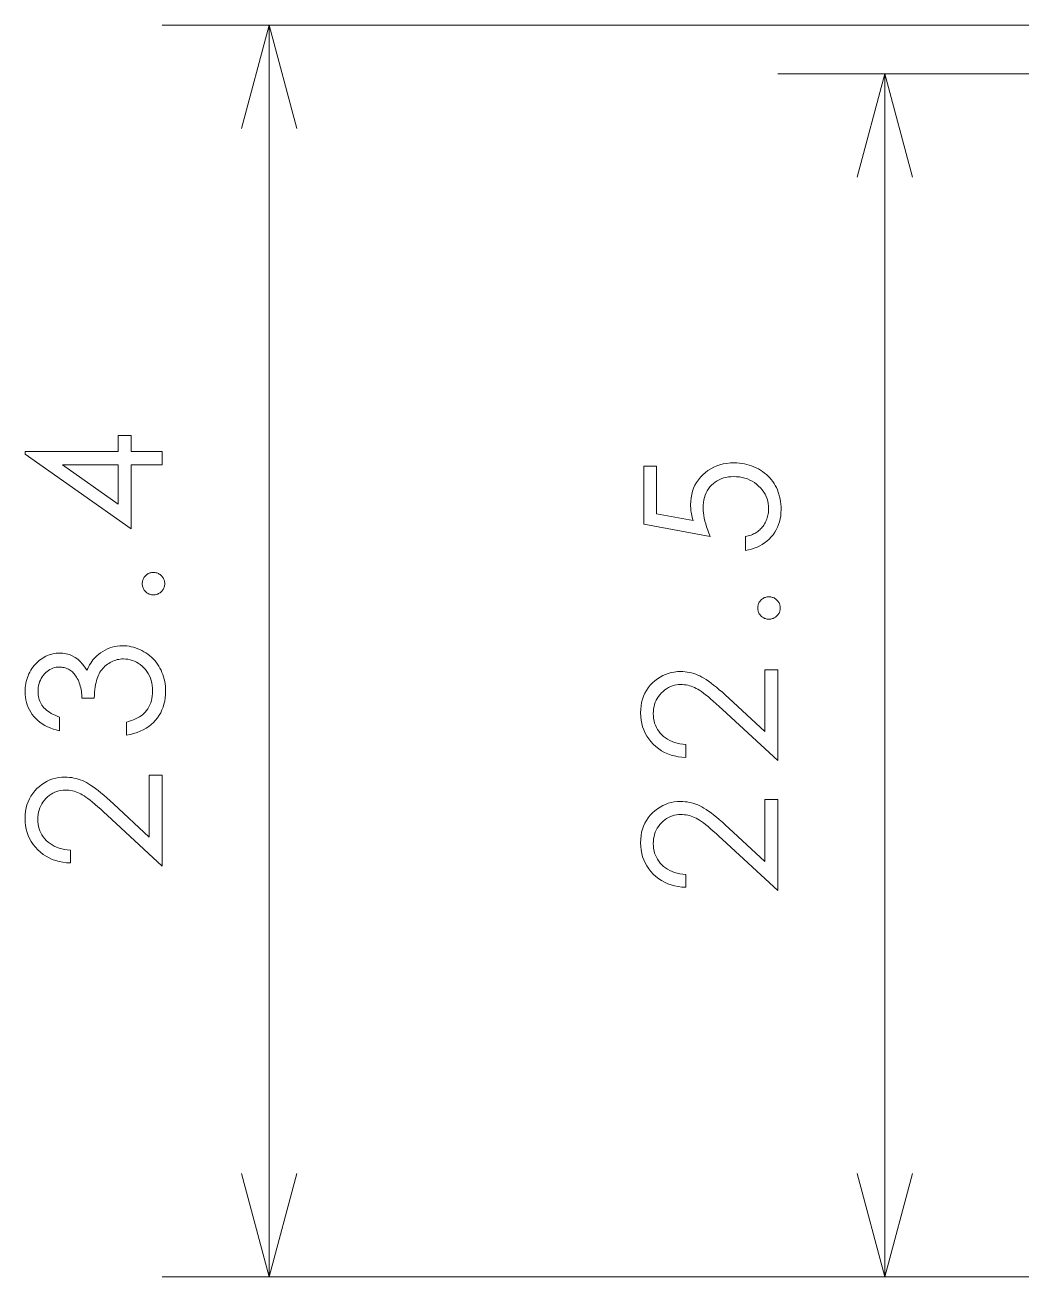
# Model space of a CAD drawing. Extents: x 33 to 237, y 66 to 156.
# Drawn here: x 144.35 to 162.97, y 87.86 to 111.26 of the extents above; entities that cross this region are included whole.
import ezdxf

# ---------------------------------------------------------------- set-up
doc = ezdxf.new("R2010")
doc.units = 0

msp = doc.modelspace()

# ---------------------------------------------------------------- linework, layer by layer
at = {"color": 7, "lineweight": 13}
for p, q in [((193.954025, 111.257645), (146.909515, 111.257645)), ((148.909515, 87.857643), (148.909515, 111.257645)), ((187.315918, 110.347641), (158.410019, 110.347641)), ((160.410019, 87.857643), (160.410019, 110.347641)), ((176.607224, 87.857643), (146.909515, 87.857643)), ((179.235916, 87.857643), (158.410019, 87.857643))]:
    msp.add_line(p, q, dxfattribs=at)
for points in [[(149.427155, 109.32579), (148.909515, 111.257645), (148.391876, 109.32579)], [(160.927658, 108.415794), (160.410019, 110.347641), (159.89238, 108.415794)], [(148.391876, 89.789497), (148.909515, 87.857643), (149.427155, 89.789497)], [(159.89238, 89.789497), (160.410019, 87.857643), (160.927658, 89.789497)]]:
    msp.add_lwpolyline(points, dxfattribs=at)
for points in [[(144.346634, 103.234901), (144.346634, 103.285889), (146.088654, 103.285889), (146.088654, 103.588402), (146.328278, 103.588402), (146.328278, 103.285889), (146.909515, 103.285889), (146.909515, 103.036057), (146.328278, 103.036057), (146.328278, 101.841293)], [(146.088654, 103.036057), (145.046844, 103.036057), (146.088654, 102.300163)], [(155.910019, 103.009338), (156.147949, 103.009338), (156.147949, 102.11879), (156.829468, 101.99472), (156.820419, 102.027031), (156.812332, 102.058693), (156.805191, 102.089706), (156.799011, 102.120079), (156.793777, 102.149803), (156.78949, 102.178886), (156.786163, 102.207314), (156.783783, 102.235107), (156.782349, 102.262245), (156.781876, 102.288742), (156.784164, 102.355865), (156.791016, 102.420593), (156.80246, 102.482918), (156.818451, 102.542854), (156.83902, 102.600388), (156.864166, 102.655533), (156.89389, 102.708275), (156.928177, 102.758629), (156.967041, 102.80658), (157.010468, 102.852135), (157.057465, 102.894272), (157.107025, 102.931976), (157.159164, 102.965248), (157.213867, 102.99408), (157.271133, 103.018478), (157.330963, 103.038437), (157.393356, 103.053963), (157.458328, 103.065048), (157.525848, 103.071701), (157.595947, 103.073921), (157.644836, 103.072784), (157.692886, 103.069366), (157.740143, 103.063675), (157.78656, 103.055702), (157.832184, 103.045456), (157.876984, 103.032928), (157.920959, 103.018127), (157.964142, 103.001045), (158.006485, 102.981689), (158.048019, 102.960052), (158.088196, 102.93647), (158.126434, 102.911278), (158.162766, 102.884468), (158.197174, 102.856041), (158.22966, 102.826004), (158.260223, 102.79435), (158.288879, 102.761078), (158.315598, 102.726196), (158.340393, 102.689697), (158.363281, 102.651588), (158.384109, 102.612068), (158.40274, 102.571335), (158.419189, 102.529404), (158.433441, 102.486259), (158.445496, 102.44191), (158.455368, 102.396355), (158.463043, 102.349594), (158.468521, 102.30162), (158.471802, 102.252449), (158.4729, 102.202065), (158.471039, 102.142174), (158.465454, 102.084183), (158.456161, 102.028099), (158.44313, 101.973923), (158.426376, 101.921646), (158.405914, 101.871269), (158.381714, 101.8228), (158.353806, 101.77623), (158.322174, 101.731567), (158.286804, 101.688812), (158.248489, 101.648682), (158.207977, 101.611923), (158.165283, 101.578529), (158.120392, 101.548492), (158.073303, 101.521828), (158.024017, 101.498528), (157.972565, 101.478592), (157.9189, 101.462021), (157.863037, 101.448822), (157.804993, 101.43898), (157.804993, 101.69561), (157.833344, 101.701782), (157.860596, 101.708763), (157.88678, 101.716537), (157.911865, 101.725113), (157.935852, 101.734482), (157.958771, 101.744659), (157.980591, 101.755623), (158.001312, 101.767395), (158.020966, 101.779961), (158.03952, 101.793327), (158.05719, 101.807556), (158.074158, 101.822701), (158.090439, 101.83876), (158.106018, 101.855736), (158.120895, 101.873634), (158.135071, 101.892448), (158.14856, 101.912178), (158.161346, 101.932831), (158.173431, 101.954391), (158.184845, 101.976875), (158.195328, 101.999931), (158.204712, 102.023209), (158.213013, 102.046707), (158.220184, 102.070419), (158.226257, 102.09436), (158.231232, 102.118515), (158.235107, 102.142899), (158.237854, 102.167496), (158.239517, 102.192322), (158.240067, 102.217361), (158.238205, 102.265953), (158.23259, 102.313148), (158.223236, 102.358948), (158.210159, 102.403358), (158.193329, 102.446373), (158.17276, 102.487991), (158.148468, 102.528221), (158.120422, 102.567055), (158.088638, 102.604492), (158.053131, 102.640541), (158.014801, 102.674126), (157.974609, 102.70417), (157.932541, 102.730682), (157.888611, 102.753662), (157.842804, 102.773102), (157.795135, 102.789017), (157.74559, 102.801384), (157.694183, 102.810226), (157.6409, 102.815529), (157.585754, 102.817291), (157.536057, 102.815697), (157.488266, 102.810905), (157.442383, 102.802917), (157.398407, 102.791733), (157.356323, 102.777351), (157.316132, 102.759781), (157.277863, 102.739014), (157.241501, 102.71505), (157.207031, 102.687889), (157.174469, 102.657539), (157.14444, 102.624519), (157.117569, 102.589355), (157.093857, 102.552048), (157.073318, 102.512604), (157.055923, 102.471016), (157.041702, 102.427284), (157.03064, 102.381416), (157.022736, 102.333405), (157.01799, 102.283249), (157.016418, 102.230957), (157.017761, 102.185837), (157.02179, 102.13884), (157.028503, 102.089981), (157.037903, 102.039253), (157.049988, 101.986649), (157.064743, 101.932182), (157.082199, 101.875839), (157.102341, 101.817635), (157.125168, 101.757553), (157.150681, 101.69561), (155.910019, 101.926743)], [(146.535629, 100.816483), (146.53624, 100.833557), (146.538071, 100.850128), (146.541138, 100.866196), (146.54541, 100.881744), (146.550919, 100.896782), (146.557648, 100.911316), (146.565613, 100.925339), (146.574783, 100.938843), (146.585175, 100.951851), (146.596802, 100.96434), (146.609314, 100.975967), (146.622375, 100.986366), (146.635956, 100.995544), (146.650101, 101.003494), (146.664795, 101.010223), (146.680023, 101.015732), (146.695786, 101.02002), (146.712097, 101.023071), (146.728958, 101.02491), (146.746368, 101.02552), (146.763458, 101.02491), (146.780045, 101.023071), (146.796158, 101.02002), (146.811768, 101.015732), (146.826874, 101.010223), (146.841507, 101.003494), (146.855637, 100.995544), (146.869278, 100.986366), (146.882416, 100.975967), (146.895081, 100.96434), (146.90686, 100.951851), (146.917404, 100.938843), (146.926712, 100.925339), (146.934769, 100.911316), (146.941589, 100.896782), (146.947174, 100.881744), (146.951523, 100.866196), (146.95462, 100.850128), (146.956482, 100.833557), (146.957108, 100.816483), (146.956482, 100.7994), (146.95462, 100.782829), (146.951523, 100.766769), (146.947174, 100.751221), (146.941589, 100.736176), (146.934769, 100.721649), (146.926712, 100.707626), (146.917404, 100.694115), (146.90686, 100.681114), (146.895081, 100.668625), (146.882416, 100.656998), (146.869278, 100.646599), (146.855637, 100.637421), (146.841507, 100.629463), (146.826874, 100.622734), (146.811768, 100.617226), (146.796158, 100.612946), (146.780045, 100.609886), (146.763458, 100.608047), (146.746368, 100.607437), (146.728958, 100.608047), (146.712097, 100.609886), (146.695786, 100.612946), (146.680023, 100.617226), (146.664795, 100.622734), (146.650101, 100.629463), (146.635956, 100.637421), (146.622375, 100.646599), (146.609314, 100.656998), (146.596802, 100.668625), (146.585175, 100.681114), (146.574783, 100.694115), (146.565613, 100.707626), (146.557648, 100.721649), (146.550919, 100.736176), (146.54541, 100.751221), (146.541138, 100.766769), (146.538071, 100.782829), (146.53624, 100.7994)], [(158.036133, 100.361481), (158.036743, 100.378563), (158.038574, 100.395134), (158.041626, 100.411194), (158.045914, 100.426743), (158.051422, 100.44178), (158.058151, 100.456314), (158.066101, 100.470337), (158.075287, 100.483849), (158.085693, 100.496849), (158.097305, 100.509338), (158.109818, 100.520966), (158.122864, 100.531364), (158.136475, 100.540543), (158.150604, 100.548492), (158.165283, 100.555229), (158.180511, 100.56073), (158.196289, 100.565018), (158.212601, 100.568077), (158.229462, 100.569908), (158.246872, 100.570526), (158.263962, 100.569908), (158.280548, 100.568077), (158.296661, 100.565018), (158.312271, 100.56073), (158.327393, 100.555229), (158.34201, 100.548492), (158.35614, 100.540543), (158.369781, 100.531364), (158.382919, 100.520966), (158.395569, 100.509338), (158.407364, 100.496849), (158.417908, 100.483849), (158.427216, 100.470337), (158.435272, 100.456314), (158.442108, 100.44178), (158.447693, 100.426743), (158.452026, 100.411194), (158.455124, 100.395134), (158.456985, 100.378563), (158.457611, 100.361481), (158.456985, 100.344398), (158.455124, 100.327827), (158.452026, 100.311768), (158.447693, 100.296219), (158.442108, 100.281181), (158.435272, 100.266647), (158.427216, 100.252625), (158.417908, 100.239113), (158.407364, 100.226112), (158.395569, 100.213623), (158.382919, 100.201996), (158.369781, 100.191597), (158.35614, 100.182419), (158.34201, 100.174469), (158.327393, 100.167732), (158.312271, 100.162231), (158.296661, 100.157944), (158.280548, 100.154884), (158.263962, 100.153053), (158.246872, 100.152435), (158.229462, 100.153053), (158.212601, 100.154884), (158.196289, 100.157944), (158.180511, 100.162231), (158.165283, 100.167732), (158.150604, 100.174469), (158.136475, 100.182419), (158.122864, 100.191597), (158.109818, 100.201996), (158.097305, 100.213623), (158.085693, 100.226112), (158.075287, 100.239113), (158.066101, 100.252625), (158.058151, 100.266647), (158.051422, 100.281181), (158.045914, 100.296219), (158.041626, 100.311768), (158.038574, 100.327827), (158.036743, 100.344398)], [(144.989059, 98.321579), (144.989059, 98.06665), (144.928619, 98.081863), (144.871033, 98.099625), (144.816315, 98.119934), (144.76445, 98.142792), (144.715439, 98.168198), (144.669281, 98.196152), (144.625977, 98.226662), (144.585526, 98.25972), (144.547928, 98.295319), (144.513184, 98.333473), (144.481537, 98.373619), (144.453232, 98.415192), (144.428253, 98.458191), (144.406601, 98.502609), (144.388275, 98.548462), (144.373291, 98.595749), (144.361633, 98.644455), (144.353302, 98.694588), (144.348297, 98.746155), (144.346634, 98.799149), (144.347534, 98.837975), (144.350204, 98.876266), (144.354675, 98.91404), (144.360916, 98.951286), (144.368942, 98.988007), (144.378754, 99.024193), (144.39035, 99.05986), (144.403748, 99.095001), (144.418915, 99.129608), (144.435867, 99.163696), (144.45433, 99.196747), (144.47403, 99.228279), (144.49498, 99.25827), (144.517166, 99.286736), (144.540588, 99.313675), (144.565262, 99.339081), (144.591171, 99.362961), (144.618317, 99.385315), (144.646713, 99.406128), (144.676346, 99.425423), (144.706726, 99.443016), (144.737396, 99.458763), (144.768326, 99.472656), (144.79953, 99.484695), (144.830994, 99.494888), (144.862747, 99.503227), (144.894775, 99.509705), (144.927063, 99.514343), (144.959625, 99.51712), (144.992462, 99.518044), (145.055695, 99.514832), (145.116241, 99.505196), (145.174118, 99.489136), (145.229309, 99.466652), (145.281799, 99.437744), (145.331604, 99.402405), (145.378738, 99.360649), (145.423187, 99.312469), (145.464935, 99.257866), (145.504013, 99.196831), (145.519318, 99.232216), (145.535965, 99.266312), (145.553986, 99.29911), (145.573349, 99.33062), (145.594086, 99.36084), (145.61618, 99.389763), (145.639633, 99.417397), (145.664444, 99.443741), (145.690613, 99.468796), (145.718155, 99.492554), (145.758392, 99.523552), (145.799591, 99.551285), (145.841736, 99.57576), (145.884842, 99.59697), (145.928894, 99.614914), (145.973892, 99.629601), (146.019852, 99.641022), (146.066757, 99.649178), (146.114624, 99.654076), (146.163422, 99.655708), (146.205719, 99.654587), (146.24762, 99.651222), (146.289139, 99.645615), (146.330261, 99.637756), (146.370987, 99.627663), (146.411316, 99.615326), (146.451263, 99.600746), (146.490829, 99.583916), (146.529999, 99.56485), (146.568756, 99.543533), (146.606476, 99.520287), (146.642426, 99.495407), (146.67662, 99.468895), (146.709076, 99.44075), (146.739777, 99.410973), (146.768738, 99.37957), (146.795929, 99.346527), (146.821381, 99.311859), (146.845078, 99.275558), (146.867035, 99.237625), (146.887054, 99.198418), (146.904968, 99.158287), (146.920776, 99.117249), (146.934464, 99.075287), (146.94606, 99.032402), (146.955536, 98.988609), (146.962921, 98.943893), (146.968185, 98.898262), (146.971344, 98.851715), (146.972397, 98.804245), (146.970535, 98.74073), (146.964966, 98.679367), (146.955658, 98.620132), (146.942627, 98.563049), (146.925873, 98.508102), (146.905411, 98.455299), (146.88121, 98.404633), (146.853302, 98.356117), (146.821655, 98.309731), (146.786301, 98.265495), (146.747345, 98.223824), (146.704895, 98.185143), (146.658966, 98.149452), (146.609558, 98.116753), (146.556656, 98.087044), (146.500275, 98.060326), (146.440399, 98.036606), (146.37706, 98.015869), (146.310226, 97.998123), (146.239899, 97.983376), (146.239899, 98.228104), (146.28717, 98.241585), (146.331757, 98.25618), (146.373642, 98.271904), (146.412842, 98.288742), (146.449371, 98.306709), (146.483215, 98.32579), (146.514359, 98.346001), (146.542831, 98.367332), (146.568604, 98.389778), (146.591705, 98.413353), (146.617859, 98.445137), (146.641266, 98.478615), (146.661911, 98.513794), (146.67981, 98.550674), (146.694946, 98.589256), (146.707336, 98.629532), (146.71698, 98.671509), (146.723862, 98.715187), (146.727997, 98.760567), (146.72937, 98.80764), (146.727737, 98.860954), (146.722839, 98.912132), (146.714691, 98.961159), (146.703262, 99.008049), (146.688583, 99.052803), (146.670639, 99.095406), (146.649429, 99.135872), (146.624954, 99.174194), (146.597214, 99.210381), (146.566223, 99.244423), (146.53302, 99.275742), (146.498718, 99.303772), (146.463272, 99.328499), (146.426727, 99.34993), (146.389038, 99.368065), (146.350235, 99.382896), (146.310318, 99.39444), (146.269272, 99.402679), (146.227112, 99.407623), (146.183823, 99.409271), (146.154785, 99.408447), (146.126099, 99.405975), (146.097809, 99.401855), (146.069885, 99.396088), (146.042328, 99.388672), (146.015167, 99.379601), (145.988358, 99.368889), (145.961929, 99.356522), (145.935883, 99.342506), (145.910202, 99.326851), (145.88533, 99.309799), (145.861725, 99.291634), (145.839386, 99.272346), (145.818283, 99.25193), (145.798462, 99.2304), (145.779877, 99.207748), (145.762558, 99.183968), (145.746506, 99.159073), (145.731689, 99.133049), (145.718155, 99.105911), (145.705734, 99.076683), (145.69429, 99.044418), (145.683838, 99.009109), (145.674377, 98.970764), (145.665894, 98.929375), (145.658401, 98.884941), (145.651886, 98.837463), (145.646362, 98.786942), (145.64183, 98.733383), (145.638275, 98.676781), (145.408844, 98.676781), (145.408234, 98.710808), (145.406433, 98.744217), (145.403412, 98.777016), (145.399185, 98.809204), (145.393753, 98.840782), (145.387115, 98.87175), (145.379272, 98.9021), (145.370224, 98.931847), (145.35997, 98.960976), (145.348511, 98.989494), (145.336105, 99.01693), (145.323044, 99.042824), (145.309326, 99.067169), (145.294937, 99.089966), (145.279892, 99.111221), (145.264175, 99.130928), (145.247803, 99.149086), (145.230759, 99.165695), (145.213058, 99.180763), (145.194702, 99.194283), (145.175842, 99.20639), (145.156631, 99.217232), (145.137085, 99.226791), (145.117203, 99.235077), (145.096985, 99.242081), (145.076416, 99.247818), (145.055511, 99.252281), (145.034271, 99.25547), (145.01268, 99.257378), (144.990753, 99.258018), (144.958572, 99.256714), (144.927261, 99.252815), (144.896835, 99.246315), (144.86731, 99.237213), (144.838654, 99.225517), (144.810883, 99.211212), (144.783997, 99.194313), (144.757996, 99.174805), (144.73288, 99.15271), (144.708633, 99.128006), (144.686035, 99.101311), (144.665802, 99.073242), (144.647964, 99.0438), (144.632492, 99.012978), (144.619415, 98.980782), (144.608704, 98.947205), (144.600372, 98.912254), (144.594421, 98.875931), (144.590851, 98.838226), (144.589661, 98.799149), (144.590576, 98.767296), (144.593307, 98.736328), (144.597855, 98.706253), (144.604218, 98.677055), (144.612396, 98.648735), (144.622406, 98.621307), (144.634216, 98.594757), (144.647858, 98.569099), (144.663315, 98.544319), (144.680588, 98.520424), (144.700043, 98.49733), (144.722031, 98.474945), (144.746552, 98.453278), (144.77359, 98.43232), (144.803177, 98.412079), (144.835281, 98.392548), (144.869934, 98.373741), (144.907104, 98.355637), (144.946808, 98.338249)], [(156.693512, 97.808792), (156.693512, 97.56916), (156.620728, 97.573471), (156.550598, 97.582314), (156.483139, 97.595703), (156.41832, 97.613625), (156.35614, 97.636078), (156.296631, 97.663078), (156.239761, 97.694611), (156.185547, 97.730682), (156.133987, 97.771294), (156.085083, 97.816444), (156.039871, 97.864975), (155.99942, 97.915726), (155.96373, 97.968712), (155.9328, 98.023918), (155.906616, 98.08136), (155.885208, 98.141022), (155.868561, 98.202904), (155.856659, 98.267021), (155.849518, 98.333359), (155.847137, 98.401932), (155.849365, 98.469612), (155.856049, 98.53466), (155.867172, 98.597076), (155.882767, 98.65686), (155.902802, 98.714005), (155.927292, 98.768517), (155.956238, 98.820396), (155.989624, 98.869637), (156.027481, 98.916245), (156.069778, 98.96022), (156.115112, 99.000748), (156.162033, 99.03701), (156.210541, 99.069), (156.260666, 99.096725), (156.312378, 99.120193), (156.365692, 99.139389), (156.420609, 99.15432), (156.477112, 99.164978), (156.535217, 99.171379), (156.59494, 99.173515), (156.637161, 99.172493), (156.678848, 99.169434), (156.720032, 99.164337), (156.760666, 99.157196), (156.800781, 99.148018), (156.840378, 99.136803), (156.87944, 99.12355), (156.917969, 99.108253), (156.955994, 99.090919), (156.993469, 99.071541), (157.032013, 99.049225), (157.073181, 99.023071), (157.116974, 98.993073), (157.163422, 98.959236), (157.212494, 98.921562), (157.264206, 98.880043), (157.318542, 98.834679), (157.375519, 98.785477), (157.435135, 98.732437), (157.497375, 98.675552), (158.168686, 98.053528), (158.168686, 99.207504), (158.410019, 99.207504), (158.410019, 97.509682), (157.378418, 98.464813), (157.31781, 98.520905), (157.260437, 98.572937), (157.206253, 98.620903), (157.155304, 98.66481), (157.107544, 98.704659), (157.063019, 98.74044), (157.021698, 98.772163), (156.983582, 98.79982), (156.948669, 98.823418), (156.916992, 98.842957), (156.886749, 98.859589), (156.856186, 98.874466), (156.825287, 98.887596), (156.794083, 98.898972), (156.762543, 98.9086), (156.730682, 98.916481), (156.698517, 98.922607), (156.666, 98.926979), (156.633179, 98.929604), (156.600037, 98.930481), (156.558472, 98.928909), (156.518082, 98.924194), (156.478867, 98.916336), (156.440826, 98.905327), (156.403946, 98.891182), (156.368256, 98.873886), (156.333725, 98.853447), (156.300369, 98.829872), (156.268188, 98.803146), (156.237183, 98.773277), (156.208282, 98.741127), (156.182419, 98.707573), (156.159607, 98.672607), (156.139832, 98.636223), (156.123108, 98.598434), (156.109406, 98.559235), (156.098755, 98.518631), (156.091156, 98.476608), (156.086594, 98.433174), (156.085083, 98.388336), (156.08667, 98.341217), (156.091461, 98.295708), (156.099457, 98.251816), (156.110626, 98.209541), (156.125015, 98.168884), (156.142578, 98.129837), (156.163361, 98.092407), (156.187317, 98.056587), (156.214478, 98.022385), (156.244827, 97.989792), (156.278076, 97.959381), (156.313904, 97.931702), (156.35231, 97.906761), (156.393295, 97.88456), (156.436874, 97.865089), (156.483032, 97.848358), (156.531769, 97.834366), (156.583099, 97.823105), (156.637009, 97.814583)], [(145.192993, 95.835175), (145.192993, 95.595543), (145.120224, 95.599854), (145.05011, 95.608696), (144.982635, 95.622078), (144.917816, 95.639999), (144.855652, 95.66246), (144.796127, 95.689461), (144.739258, 95.720993), (144.685043, 95.757065), (144.633484, 95.797676), (144.584564, 95.842827), (144.539368, 95.89135), (144.498917, 95.942108), (144.463226, 95.995094), (144.432297, 96.050301), (144.406128, 96.107735), (144.384705, 96.167397), (144.368042, 96.229286), (144.356155, 96.293404), (144.349014, 96.359741), (144.346634, 96.428307), (144.348862, 96.495995), (144.355545, 96.561043), (144.366669, 96.623459), (144.382263, 96.683235), (144.402298, 96.740387), (144.426788, 96.794899), (144.455734, 96.846771), (144.48912, 96.896019), (144.526978, 96.942627), (144.569275, 96.986603), (144.614594, 97.02713), (144.66153, 97.063385), (144.710052, 97.095383), (144.760162, 97.123108), (144.81189, 97.146568), (144.865204, 97.165764), (144.920105, 97.180695), (144.976624, 97.19136), (145.034729, 97.197762), (145.094421, 97.19989), (145.136658, 97.198875), (145.178345, 97.195816), (145.219513, 97.19072), (145.260162, 97.183578), (145.300278, 97.1744), (145.339874, 97.163185), (145.378937, 97.149925), (145.41748, 97.134628), (145.455475, 97.117294), (145.492966, 97.097923), (145.531494, 97.075607), (145.572678, 97.049454), (145.616486, 97.019455), (145.662918, 96.985619), (145.71199, 96.947937), (145.763702, 96.906418), (145.818039, 96.861061), (145.875015, 96.811859), (145.934631, 96.75882), (145.996872, 96.701935), (146.668182, 96.07991), (146.668182, 97.233887), (146.909515, 97.233887), (146.909515, 95.536057), (145.877899, 96.491196), (145.817307, 96.547287), (145.759918, 96.599319), (145.70575, 96.647285), (145.654785, 96.691193), (145.607056, 96.731033), (145.562515, 96.766823), (145.521179, 96.798538), (145.483078, 96.826202), (145.448181, 96.8498), (145.416489, 96.869339), (145.386246, 96.885963), (145.355682, 96.900848), (145.324799, 96.913971), (145.293579, 96.925354), (145.262039, 96.934982), (145.230194, 96.942856), (145.197998, 96.948982), (145.165497, 96.953362), (145.132675, 96.955986), (145.099518, 96.956863), (145.057968, 96.955292), (145.017578, 96.950577), (144.978363, 96.942711), (144.940308, 96.931709), (144.903442, 96.917557), (144.867737, 96.900269), (144.833221, 96.879829), (144.799866, 96.856247), (144.767685, 96.829529), (144.736679, 96.799652), (144.707779, 96.767509), (144.681915, 96.733948), (144.659103, 96.698982), (144.639328, 96.662605), (144.622589, 96.624817), (144.608902, 96.585617), (144.598267, 96.545006), (144.590652, 96.502983), (144.58609, 96.459557), (144.584564, 96.414711), (144.586166, 96.367592), (144.590958, 96.32209), (144.598953, 96.278198), (144.610138, 96.235924), (144.624512, 96.195259), (144.64209, 96.156219), (144.662842, 96.118782), (144.686813, 96.082962), (144.713974, 96.048767), (144.744324, 96.016174), (144.777573, 95.985764), (144.813385, 95.958084), (144.851807, 95.933144), (144.892792, 95.910942), (144.936371, 95.891472), (144.982529, 95.874741), (145.031281, 95.860748), (145.082596, 95.849487), (145.136505, 95.840965)], [(156.693512, 95.380173), (156.693512, 95.140541), (156.620728, 95.144852), (156.550598, 95.153694), (156.483139, 95.167084), (156.41832, 95.185005), (156.35614, 95.207458), (156.296631, 95.234459), (156.239761, 95.265991), (156.185547, 95.302063), (156.133987, 95.342674), (156.085083, 95.387825), (156.039871, 95.436356), (155.99942, 95.487106), (155.96373, 95.540092), (155.9328, 95.595299), (155.906616, 95.65274), (155.885208, 95.712402), (155.868561, 95.774284), (155.856659, 95.838402), (155.849518, 95.904739), (155.847137, 95.973312), (155.849365, 96.040993), (155.856049, 96.106041), (155.867172, 96.168457), (155.882767, 96.228241), (155.902802, 96.285385), (155.927292, 96.339897), (155.956238, 96.391777), (155.989624, 96.441017), (156.027481, 96.487625), (156.069778, 96.531601), (156.115112, 96.572128), (156.162033, 96.608391), (156.210541, 96.640381), (156.260666, 96.668106), (156.312378, 96.691574), (156.365692, 96.71077), (156.420609, 96.7257), (156.477112, 96.736359), (156.535217, 96.74276), (156.59494, 96.744896), (156.637161, 96.743874), (156.678848, 96.740814), (156.720032, 96.735718), (156.760666, 96.728577), (156.800781, 96.719398), (156.840378, 96.708183), (156.87944, 96.694931), (156.917969, 96.679634), (156.955994, 96.6623), (156.993469, 96.642921), (157.032013, 96.620605), (157.073181, 96.594452), (157.116974, 96.564453), (157.163422, 96.530617), (157.212494, 96.492935), (157.264206, 96.451416), (157.318542, 96.406059), (157.375519, 96.356857), (157.435135, 96.303818), (157.497375, 96.246933), (158.168686, 95.624908), (158.168686, 96.778885), (158.410019, 96.778885), (158.410019, 95.081062), (157.378418, 96.036194), (157.31781, 96.092285), (157.260437, 96.144318), (157.206253, 96.192284), (157.155304, 96.236191), (157.107544, 96.276039), (157.063019, 96.311821), (157.021698, 96.343544), (156.983582, 96.371201), (156.948669, 96.394798), (156.916992, 96.414337), (156.886749, 96.430969), (156.856186, 96.445847), (156.825287, 96.458977), (156.794083, 96.470352), (156.762543, 96.47998), (156.730682, 96.487854), (156.698517, 96.493988), (156.666, 96.49836), (156.633179, 96.500984), (156.600037, 96.501862), (156.558472, 96.50029), (156.518082, 96.495575), (156.478867, 96.487717), (156.440826, 96.476707), (156.403946, 96.462563), (156.368256, 96.445267), (156.333725, 96.424828), (156.300369, 96.401253), (156.268188, 96.374527), (156.237183, 96.344658), (156.208282, 96.312508), (156.182419, 96.278954), (156.159607, 96.243988), (156.139832, 96.207603), (156.123108, 96.169815), (156.109406, 96.130615), (156.098755, 96.090004), (156.091156, 96.047989), (156.086594, 96.004555), (156.085083, 95.959717), (156.08667, 95.912598), (156.091461, 95.867088), (156.099457, 95.823196), (156.110626, 95.780922), (156.125015, 95.740265), (156.142578, 95.701218), (156.163361, 95.66378), (156.187317, 95.627968), (156.214478, 95.593765), (156.244827, 95.561172), (156.278076, 95.530762), (156.313904, 95.503082), (156.35231, 95.478142), (156.393295, 95.45594), (156.436874, 95.43647), (156.483032, 95.419739), (156.531769, 95.405746), (156.583099, 95.394485), (156.637009, 95.385963)]]:
    msp.add_lwpolyline(points, close=True, dxfattribs=at)

doc.saveas('drawing.dxf')
